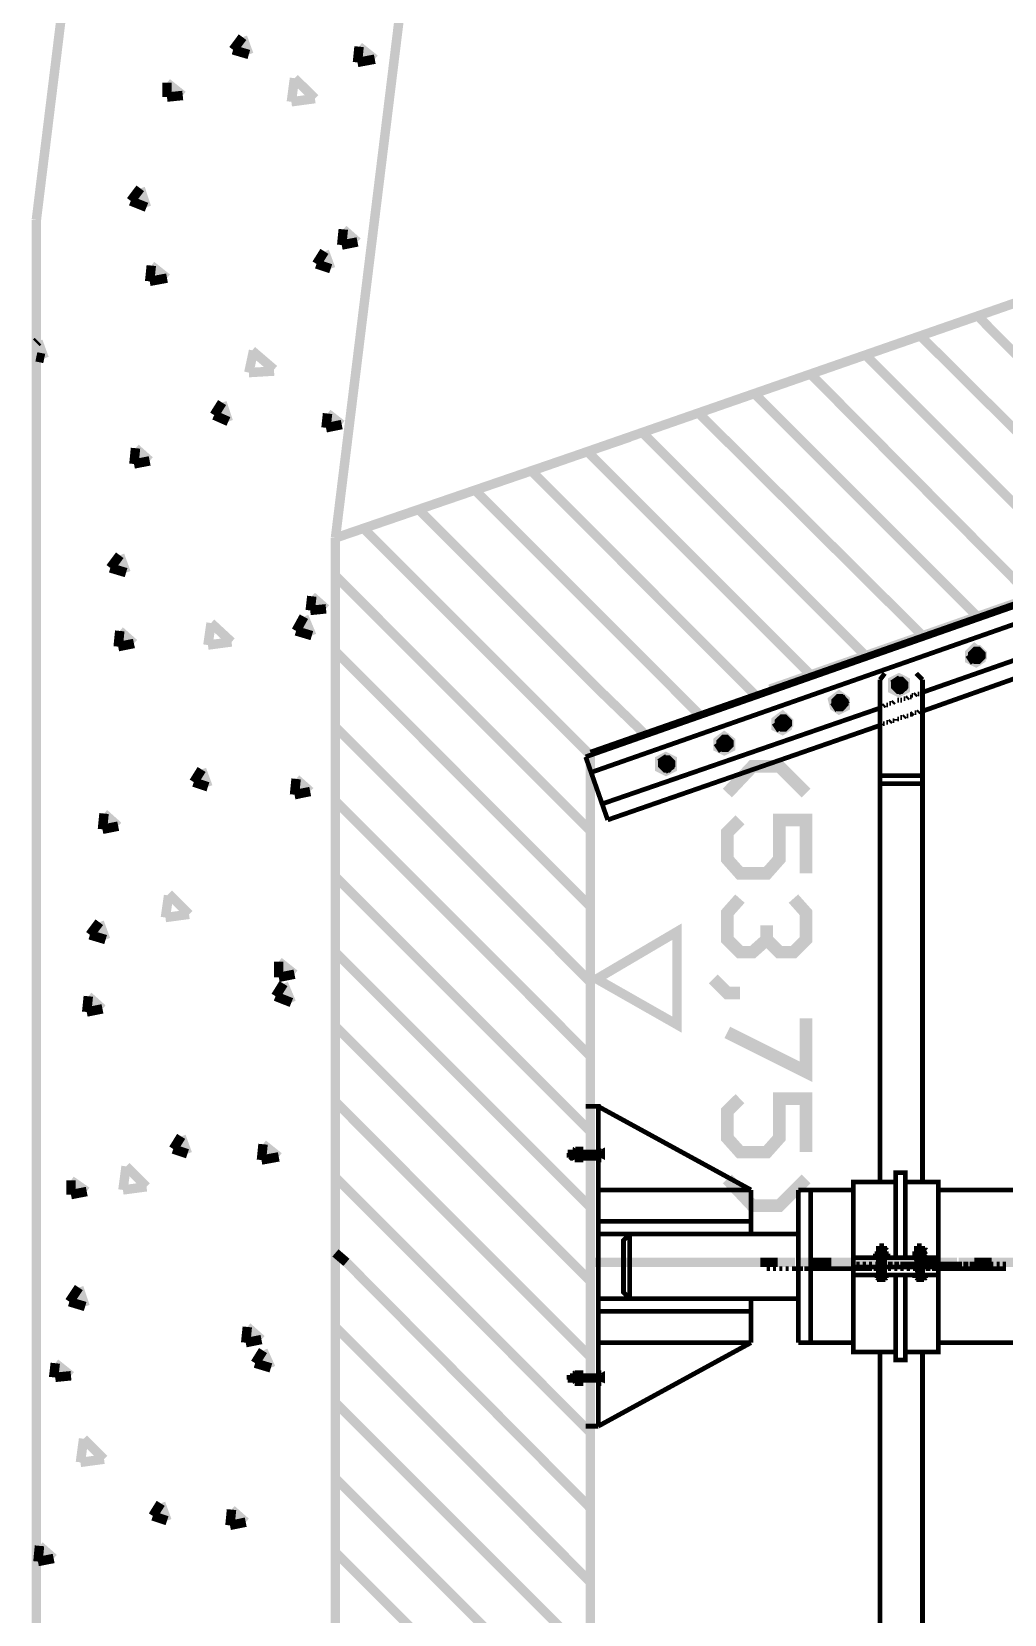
# Model space of a CAD drawing. Extents: x 0.2 to 11.5, y 0.7 to 15.9.
# Drawn here: x 2.771 to 3.801, y 8.944 to 10.619 of the extents above; entities that cross this region are included whole.
import ezdxf

# ---------------------------------------------------------------- set-up
doc = ezdxf.new("R2010")
doc.units = 0
doc.layers.get('0').update_dxf_attribs({"linetype": 'CONTINUOUS'})

msp = doc.modelspace()

# ---------------------------------------------------------------- linework, layer by layer
at = {"color": 4}
for points, const_width in [([(3.2239, 14.0711), (2.77556, 10.4194)], 0.01), ([(3.2239, 14.0711), (3.58225, 14.0711), (3.09224, 10.0828)], 0.01), ([(2.99388, 10.6128), (2.98389, 10.5994)], 0.01), ([(2.98389, 10.5994), (3.00054, 10.5945)], 0.01), ([(2.99388, 10.6128), (3.00054, 10.5945)], 0.01), ([(3.11724, 10.6028), (3.11556, 10.5861)], 0.01), ([(3.11724, 10.6028), (3.1339, 10.5895)], 0.01), ([(3.11556, 10.5861), (3.1339, 10.5895)], 0.01), ([(3.04889, 10.5694), (3.04557, 10.5444)], 0.01), ([(3.04889, 10.5694), (3.07053, 10.5478)], 0.01), ([(2.9139, 10.5645), (2.93056, 10.5511)], 0.01), ([(2.9139, 10.5645), (2.9139, 10.5494)], 0.01), ([(2.9139, 10.5494), (2.93056, 10.5511)], 0.01), ([(3.04557, 10.5444), (3.07053, 10.5478)], 0.01), ([(2.88558, 10.4528), (2.87554, 10.4395)], 0.01), ([(2.88558, 10.4528), (2.89219, 10.4328)], 0.01), ([(2.87554, 10.4395), (2.89219, 10.4328)], 0.01), ([(4.49892, 4.30778), (4.22889, 4.30778), (3.64219, 7.12944), (2.77556, 7.12944), (2.77556, 10.4194)], 0.01), ([(3.10053, 10.4094), (3.0989, 10.3928)], 0.01), ([(3.10053, 10.4094), (3.11556, 10.3961)], 0.01), ([(3.08057, 10.3861), (3.07221, 10.3728)], 0.01), ([(3.08057, 10.3861), (3.08724, 10.3678)], 0.01), ([(3.0989, 10.3928), (3.11556, 10.3961)], 0.01), ([(2.89725, 10.3711), (2.89556, 10.3544)], 0.01), ([(2.89725, 10.3711), (2.9139, 10.3578)], 0.01), ([(3.07221, 10.3728), (3.08724, 10.3678)], 0.01), ([(2.89556, 10.3544), (2.9139, 10.3578)], 0.01), ([(2.77724, 10.2911), (2.77556, 10.2894)], 0.01), ([(2.77724, 10.2911), (2.7839, 10.2728)], 0.01), ([(3.00553, 10.2811), (3.00054, 10.2578)], 0.01), ([(3.0039, 10.2811), (3.02724, 10.2611)], 0.01), ([(2.77556, 10.2745), (2.7839, 10.2728)], 0.01), ([(3.00054, 10.2578), (3.02724, 10.2594)], 0.01), ([(2.97222, 10.2261), (2.96386, 10.2128)], 0.01), ([(2.96386, 10.2128), (2.97889, 10.2061)], 0.01), ([(2.97222, 10.2261), (2.97889, 10.2061)], 0.01), ([(3.08388, 10.2145), (3.08225, 10.1994)], 0.01), ([(3.08388, 10.2145), (3.0989, 10.2028)], 0.01), ([(3.08225, 10.1994), (3.0989, 10.2028)], 0.01), ([(2.88053, 10.1778), (2.8789, 10.1611)], 0.01), ([(2.8789, 10.1611), (2.89556, 10.1644)], 0.01), ([(2.88053, 10.1778), (2.89556, 10.1644)], 0.01), ([(2.86388, 10.0645), (2.85389, 10.0511)], 0.01), ([(2.86388, 10.0645), (2.87056, 10.0461)], 0.01), ([(2.85389, 10.0511), (2.87056, 10.0461)], 0.01), ([(3.06722, 10.0211), (3.06554, 10.0061)], 0.01), ([(3.06722, 10.0211), (3.08225, 10.0078)], 0.01), ([(3.05886, 9.99946), (3.05057, 9.98443)], 0.01), ([(3.05886, 9.99946), (3.06722, 9.97944)], 0.01), ([(3.06554, 10.0061), (3.08225, 10.0078)], 0.01), ([(2.86388, 9.98443), (2.86219, 9.96778)], 0.01), ([(2.86388, 9.98443), (2.8789, 9.97114)], 0.01), ([(2.96056, 9.99278), (2.95725, 9.96946)], 0.01), ([(2.96056, 9.99278), (2.98221, 9.97276)], 0.01), ([(3.05057, 9.98443), (3.06722, 9.97944)], 0.01), ([(2.86219, 9.96778), (2.8789, 9.97114)], 0.01), ([(2.95725, 9.96946), (2.98221, 9.97276)], 0.01), ([(2.95057, 9.83778), (2.94222, 9.82443)], 0.01), ([(2.95057, 9.83778), (2.95725, 9.81944)], 0.01), ([(3.05057, 9.82781), (3.04889, 9.81108)], 0.01), ([(3.05057, 9.82781), (3.06554, 9.81446)], 0.01), ([(2.94222, 9.82443), (2.95725, 9.81944)], 0.01), ([(3.04889, 9.81108), (3.06554, 9.81446)], 0.01), ([(2.84722, 9.79113), (2.84554, 9.77447)], 0.01), ([(2.84554, 9.77447), (2.86219, 9.77778)], 0.01), ([(2.84722, 9.79113), (2.86219, 9.77778)], 0.01), ([(2.91558, 9.70443), (2.91222, 9.6811)], 0.01), ([(2.91558, 9.70611), (2.93722, 9.68446)], 0.01), ([(2.91222, 9.6811), (2.93722, 9.68446)], 0.01), ([(2.84224, 9.67611), (2.83225, 9.66276)], 0.01), ([(2.83225, 9.66276), (2.8489, 9.65776)], 0.01), ([(2.84224, 9.67611), (2.8489, 9.65776)], 0.01), ([(3.03222, 9.63444), (3.04889, 9.6211)], 0.01), ([(3.03222, 9.63444), (3.03222, 9.61778)], 0.01), ([(3.03722, 9.61111), (3.02886, 9.59776)], 0.01), ([(3.03222, 9.61778), (3.04889, 9.6211)], 0.01), ([(3.03722, 9.61111), (3.04557, 9.5911)], 0.01), ([(2.83057, 9.59776), (2.82889, 9.58111)], 0.01), ([(2.83057, 9.59776), (2.84554, 9.58442)], 0.01), ([(3.02886, 9.59776), (3.04557, 9.5911)], 0.01), ([(2.82889, 9.58111), (2.84554, 9.58442)], 0.01), ([(3.35721, 9.48112), (3.37056, 9.48112), (3.37056, 9.14279)], 0.005), ([(3.53222, 9.39279), (3.37056, 9.48112)], 0.005), ([(2.92887, 9.44943), (2.92057, 9.43608)], 0.01), ([(2.92887, 9.44943), (2.93554, 9.4311)], 0.01), ([(2.92057, 9.43608), (2.93554, 9.4311)], 0.01), ([(3.01557, 9.44114), (3.01389, 9.42443)], 0.01), ([(3.01389, 9.42443), (3.03222, 9.42779)], 0.01), ([(3.01557, 9.44114), (3.03222, 9.42779)], 0.01), ([(2.87056, 9.41775), (2.86724, 9.39279)], 0.01), ([(2.87056, 9.41775), (2.89219, 9.39611)], 0.01), ([(2.81222, 9.40278), (2.82889, 9.39111)], 0.01), ([(2.81222, 9.40278), (2.81222, 9.38781)], 0.01), ([(2.86724, 9.39279), (2.89219, 9.39611)], 0.01), ([(2.81222, 9.38781), (2.82889, 9.39111)], 0.01), ([(3.53222, 9.39279), (3.37056, 9.39279)], 0.005), ([(3.53222, 9.34614), (3.53222, 9.39279)], 0.005), ([(3.58225, 9.23112), (3.58225, 9.39279)], 0.005), ([(3.58225, 9.23112), (3.59554, 9.23112), (3.59554, 9.39279), (3.58225, 9.39279)], 0.005), ([(3.59554, 9.39279), (3.64057, 9.39279)], 0.005), ([(3.73058, 9.39279), (4.03054, 9.39279)], 0.005), ([(3.53222, 9.35943), (3.37056, 9.35943)], 0.005), ([(3.58225, 9.34614), (3.40386, 9.34614), (3.37056, 9.34614)], 0.005), ([(3.40386, 9.34614), (3.39725, 9.33946), (3.39725, 9.28444), (3.40386, 9.27778)], 0.005), ([(3.40386, 9.34614), (3.40386, 9.27778)], 0.005), ([(2.82053, 9.28944), (2.81054, 9.27447)], 0.01), ([(2.82053, 9.28944), (2.82721, 9.26942)], 0.01), ([(3.58225, 9.27778), (3.40386, 9.27778), (3.37056, 9.27778)], 0.005), ([(3.53222, 9.23112), (3.53222, 9.27778)], 0.005), ([(2.81054, 9.27447), (2.82721, 9.26942)], 0.01), ([(3.53222, 9.26443), (3.37056, 9.26443)], 0.005), ([(2.99892, 9.24778), (2.99724, 9.23112)], 0.01), ([(2.99892, 9.24778), (3.01389, 9.23443)], 0.01), ([(2.99724, 9.23112), (3.01389, 9.23443)], 0.01), ([(3.53222, 9.23112), (3.37056, 9.23112)], 0.005), ([(3.53222, 9.23112), (3.37056, 9.14279)], 0.005), ([(3.59554, 9.23112), (3.64057, 9.23112)], 0.005), ([(3.73058, 9.23112), (4.03054, 9.23112)], 0.005), ([(2.79557, 9.20942), (2.79389, 9.19444)], 0.01), ([(2.79557, 9.20942), (2.81222, 9.19612)], 0.01), ([(3.01557, 9.22276), (3.00722, 9.20942)], 0.01), ([(3.00722, 9.20942), (3.02387, 9.20443)], 0.01), ([(3.01557, 9.22276), (3.02387, 9.20443)], 0.01), ([(2.79557, 9.19444), (2.81222, 9.19612)], 0.01), ([(2.82557, 9.12944), (2.82221, 9.10444)], 0.01), ([(2.82557, 9.12944), (2.84722, 9.10781)], 0.01), ([(3.35721, 9.14279), (3.37056, 9.14279)], 0.005), ([(2.82221, 9.10444), (2.84722, 9.10781)], 0.01), ([(2.90722, 9.06108), (2.89887, 9.04779)], 0.01), ([(2.90722, 9.06108), (2.9139, 9.04275)], 0.01), ([(2.89887, 9.04779), (2.9139, 9.04275)], 0.01), ([(2.98221, 9.05447), (2.98058, 9.03776)], 0.01), ([(2.98058, 9.03776), (2.99724, 9.04113)], 0.01), ([(2.98221, 9.05447), (2.99724, 9.04113)], 0.01), ([(2.77886, 9.01611), (2.77724, 8.99946)], 0.01), ([(2.77886, 9.01611), (2.79389, 9.00276)], 0.01), ([(2.77724, 8.99946), (2.79389, 9.00276)], 0.01)]:
    msp.add_lwpolyline(points, dxfattribs=dict(at, const_width=const_width))
at = {"color": 4, "const_width": 0.01}
for points in [[(2.80225, 10.6094), (2.80225, 10.6094)], [(2.89057, 10.6061), (2.89057, 10.6061)], [(2.94054, 10.6111), (2.94054, 10.6111)], [(2.98058, 10.6028), (2.98058, 10.6028)], [(3.07053, 10.5994), (3.07053, 10.5994)], [(3.09554, 10.6094), (3.09554, 10.6094)], [(3.01389, 10.5928), (3.01389, 10.5928)], [(2.82389, 10.5645), (2.82389, 10.5645)], [(2.90386, 10.5545), (2.90386, 10.5545)], [(3.07721, 10.5595), (3.07721, 10.5595)], [(2.79719, 10.5211), (2.79719, 10.5211)], [(2.83886, 10.5178), (2.83886, 10.5178)], [(3.12056, 10.5228), (3.12056, 10.5228)], [(2.83225, 10.4978), (2.83225, 10.4978)], [(3.00054, 10.5061), (3.00054, 10.5061)], [(2.93056, 10.4945), (2.93056, 10.4945)], [(2.82221, 10.4695), (2.82221, 10.4695)], [(2.91222, 10.4661), (2.91222, 10.4661)], [(2.93386, 10.4678), (2.93386, 10.4678)], [(2.78054, 10.4528), (2.78054, 10.4528)], [(3.00054, 10.4628), (3.00054, 10.4628)], [(3.09056, 10.4594), (3.09056, 10.4594)], [(3.12224, 10.4511), (3.12224, 10.4511)], [(2.93892, 10.4261), (2.93892, 10.4261)], [(3.03722, 10.4228), (3.03722, 10.4228)], [(3.07221, 10.4144), (3.07221, 10.4144)], [(2.89725, 10.4111), (2.89725, 10.4111)], [(2.84554, 10.3944), (2.84554, 10.3944)], [(2.79058, 10.3778), (2.79058, 10.3778)], [(2.86556, 10.3594), (2.86556, 10.3594)], [(3.02724, 10.3494), (3.02724, 10.3494)], [(3.04557, 10.3561), (3.04557, 10.3561)], [(2.84056, 10.3311), (2.84056, 10.3311)], [(2.92725, 10.3227), (2.92725, 10.3227)], [(2.93056, 10.3278), (2.93056, 10.3278)], [(2.95221, 10.3244), (2.95221, 10.3244)], [(3.02056, 10.3244), (3.02056, 10.3244)], [(3.11057, 10.3211), (3.11057, 10.3211)], [(2.80724, 10.2944), (2.80724, 10.2944)], [(2.89057, 10.2661), (2.89057, 10.2661)], [(3.06554, 10.2711), (3.06554, 10.2711)], [(3.05886, 10.2528), (3.05886, 10.2528)], [(2.7839, 10.2328), (2.7839, 10.2328)], [(2.86888, 10.2244), (2.86888, 10.2244)], [(2.89387, 10.2028), (2.89387, 10.2028)], [(2.85721, 10.1944), (2.85721, 10.1944)], [(2.92219, 10.1795), (2.92219, 10.1795)], [(2.94721, 10.1911), (2.94721, 10.1911)], [(3.03722, 10.1878), (3.03722, 10.1878)], [(3.05387, 10.1911), (3.05387, 10.1911)], [(2.87722, 10.1578), (2.87722, 10.1578)], [(2.97553, 10.1545), (2.97553, 10.1545)], [(2.83388, 10.1378), (2.83388, 10.1378)], [(2.7839, 10.1261), (2.7839, 10.1261)], [(2.88558, 10.1228), (2.88558, 10.1228)], [(3.05886, 10.1261), (3.05886, 10.1261)], [(2.77886, 10.0895), (2.77886, 10.0895)], [(2.98389, 10.0861), (2.98389, 10.0861)], [(3.08225, 10.0828), (3.08225, 10.0828)], [(2.7889, 10.0578), (2.7889, 10.0578)], [(2.8789, 10.0545), (2.8789, 10.0545)], [(2.89057, 10.0545), (2.89057, 10.0545)], [(2.96724, 10.0511), (2.96724, 10.0511)], [(3.05724, 10.0478), (3.05724, 10.0478)], [(2.91558, 10.0361), (2.91558, 10.0361)], [(2.92057, 10.0444), (2.92057, 10.0444)], [(3.08057, 10.0344), (3.08057, 10.0344)], [(3.09056, 10.0144), (3.09056, 10.0144)], [(2.86057, 9.98112), (2.86057, 9.98112)], [(2.99724, 9.98443), (2.99724, 9.98443)], [(3.05387, 9.98281), (3.05387, 9.98281)], [(2.8789, 9.97775), (2.8789, 9.97775)], [(2.80724, 9.95611), (2.80724, 9.95611)], [(2.80724, 9.91943), (2.80724, 9.91943)], [(2.89725, 9.91613), (2.89725, 9.91613)], [(2.98719, 9.91276), (2.98719, 9.91276)], [(3.07721, 9.90944), (3.07721, 9.90944)], [(2.81554, 9.88781), (2.81554, 9.88781)], [(2.9089, 9.89111), (2.9089, 9.89111)], [(2.9139, 9.88444), (2.9139, 9.88444)], [(2.94721, 9.88781), (2.94721, 9.88781)], [(2.87392, 9.83442), (2.87392, 9.83442)], [(3.04719, 9.83946), (3.04719, 9.83946)], [(2.88889, 9.82275), (2.88889, 9.82275)], [(2.92219, 9.81614), (2.92219, 9.81614)], [(3.02056, 9.81278), (3.02056, 9.81278)], [(2.82389, 9.78276), (2.82389, 9.78276)], [(2.82889, 9.78614), (2.82889, 9.78614)], [(2.9139, 9.77946), (2.9139, 9.77946)], [(3.0039, 9.7761), (3.0039, 9.7761)], [(2.90386, 9.74778), (2.90386, 9.74778)], [(3.02886, 9.7461), (3.02886, 9.7461)], [(2.9739, 9.73112), (2.9739, 9.73112)], [(2.79389, 9.71946), (2.79389, 9.71946)], [(2.93554, 9.71446), (2.93554, 9.71446)], [(3.04058, 9.69444), (3.04058, 9.69444)], [(2.86724, 9.69114), (2.86724, 9.69114)], [(2.91558, 9.66613), (2.91558, 9.66613)], [(3.04221, 9.64442), (3.04221, 9.64442)], [(2.84554, 9.64279), (2.84554, 9.64279)], [(2.93386, 9.63943), (2.93386, 9.63943)], [(3.02387, 9.63613), (3.02387, 9.63613)], [(2.85221, 9.61442), (2.85221, 9.61442)], [(2.89725, 9.60275), (2.89725, 9.60275)], [(2.82053, 9.56278), (2.82053, 9.56278)], [(3.00054, 9.57275), (3.00054, 9.57275)], [(2.86057, 9.54779), (2.86057, 9.54779)], [(2.86057, 9.54611), (2.86057, 9.54611)], [(2.95888, 9.54443), (2.95888, 9.54443)], [(3.03554, 9.55111), (3.03554, 9.55111)], [(2.86388, 9.50444), (2.86388, 9.50444)], [(2.94222, 9.50776), (2.94222, 9.50776)], [(2.95389, 9.50108), (2.95389, 9.50108)], [(3.04389, 9.49778), (3.04389, 9.49778)], [(2.96724, 9.47613), (2.96724, 9.47613)], [(2.89057, 9.45942), (2.89057, 9.45942)], [(3.06392, 9.47276), (3.06392, 9.47276)], [(2.87392, 9.44612), (2.87392, 9.44612)], [(3.02886, 9.41613), (3.02886, 9.41613)], [(2.84722, 9.40446), (2.84722, 9.40446)], [(2.85558, 9.40278), (2.85558, 9.40278)], [(3.02886, 9.40608), (3.02886, 9.40608)], [(3.07389, 9.40608), (3.07389, 9.40608)], [(2.79058, 9.3711), (2.79058, 9.3711)], [(2.88053, 9.36778), (2.88053, 9.36778)], [(2.97054, 9.36442), (2.97054, 9.36442)], [(2.98058, 9.37446), (2.98058, 9.37446)], [(3.06054, 9.36111), (3.06054, 9.36111)], [(2.79058, 9.34614), (2.79058, 9.34614)], [(2.96892, 9.35113), (2.96892, 9.35113)], [(2.88558, 9.31446), (2.88558, 9.31446)], [(3.08724, 9.30279), (3.08724, 9.30279)], [(2.79889, 9.27778), (2.79889, 9.27778)], [(2.89725, 9.27447), (2.89725, 9.27447)], [(3.02225, 9.26281), (3.02225, 9.26281)], [(2.8489, 9.25776), (2.8489, 9.25776)], [(2.87392, 9.24778), (2.87392, 9.24778)], [(3.05556, 9.25776), (3.05556, 9.25776)], [(2.81222, 9.23112), (2.81222, 9.23112)], [(2.90056, 9.22775), (2.90056, 9.22775)], [(2.90554, 9.20779), (2.90554, 9.20779)], [(2.99056, 9.22444), (2.99056, 9.22444)], [(3.08057, 9.22114), (3.08057, 9.22114)], [(2.99556, 9.19276), (2.99556, 9.19276)], [(3.00222, 9.20443), (3.00222, 9.20443)], [(2.81222, 9.17611), (2.81222, 9.17611)], [(2.8789, 9.17111), (2.8789, 9.17111)], [(3.01221, 9.13613), (3.01221, 9.13613)], [(2.84224, 9.11442), (2.84224, 9.11442)], [(3.01719, 9.11778), (3.01719, 9.11778)], [(2.83057, 9.09278), (2.83057, 9.09278)], [(2.90224, 9.0911), (2.90224, 9.0911)], [(2.91889, 9.10612), (2.91889, 9.10612)], [(3.08225, 9.10113), (3.08225, 9.10113)], [(2.92057, 9.08946), (2.92057, 9.08946)], [(3.01058, 9.0861), (3.01058, 9.0861)], [(2.87224, 9.02778), (2.87224, 9.02778)], [(3.02387, 9.03614), (3.02387, 9.03614)], [(3.02556, 9.03444), (3.02556, 9.03444)], [(2.83556, 9.00612), (2.83556, 9.00612)], [(3.01058, 8.97444), (3.01058, 8.97444)], [(2.83724, 8.96946), (2.83724, 8.96946)], [(2.84722, 8.95611), (2.84722, 8.95611)], [(2.93722, 8.95281), (2.93722, 8.95281)], [(3.02724, 8.94943), (3.02724, 8.94943)]]:
    msp.add_lwpolyline(points, close=True, dxfattribs=at)
at = {"color": 6}
for points, const_width in [([(3.30225, 10.1545), (4.01719, 10.4028)], 0.01), ([(3.09224, 10.0828), (3.40386, 10.1895)], 0.01), ([(3.55225, 9.92279), (4.26221, 10.1711)], 0.01), ([(3.09224, 10.0828), (3.09224, 8.54943)], 0.01), ([(3.36219, 8.7761), (3.36219, 9.85612)], 0.01), ([(3.68554, 9.4011), (3.64057, 9.4011), (3.64057, 9.22114), (3.68554, 9.22114)], 0.005), ([(3.69553, 9.22114), (3.73058, 9.22114), (3.73058, 9.4011), (3.69553, 9.4011)], 0.005), ([(3.73058, 9.32112), (3.64057, 9.32112)], 0.005), ([(3.73058, 9.31108), (3.64057, 9.31108)], 0.005), ([(3.73058, 9.30279), (3.64057, 9.30279)], 0.005)]:
    msp.add_lwpolyline(points, dxfattribs=dict(at, const_width=const_width))
at = {"color": 3}
for points, const_width in [([(3.77225, 10.3178), (4.00722, 10.0811)], 0.01), ([(3.71224, 10.2961), (3.94889, 10.0611)], 0.01), ([(3.65386, 10.2761), (3.88889, 10.0411)], 0.01), ([(3.59554, 10.2561), (3.83057, 10.0194)], 0.01), ([(3.53554, 10.2361), (3.77225, 9.99946)], 0.01), ([(3.47721, 10.2145), (3.71386, 9.97944)], 0.01), ([(3.41721, 10.1944), (3.65386, 9.95779)], 0.01), ([(3.35889, 10.1744), (3.39725, 10.1361)], 0.01), ([(3.29889, 10.1545), (3.38889, 10.0645)], 0.01), ([(3.24056, 10.1328), (3.3789, 9.99447)], 0.01), ([(3.39725, 10.1361), (3.59554, 9.93778)], 0.01), ([(3.18056, 10.1128), (3.37056, 9.92279)], 0.01), ([(3.12224, 10.0928), (3.36219, 9.85275)], 0.01), ([(3.38889, 10.0645), (3.53722, 9.91613)], 0.01), ([(3.09224, 10.0428), (3.36219, 9.77279)], 0.01), ([(3.3789, 9.99447), (3.47721, 9.89611)], 0.01), ([(3.09224, 9.96278), (3.36219, 9.69276)], 0.01), ([(3.37056, 9.92279), (3.41889, 9.87608)], 0.01), ([(3.09224, 9.88276), (3.36219, 9.61279)], 0.01), ([(3.59056, 9.81278), (3.56222, 9.8411), (3.5339, 9.8411), (3.50722, 9.81278)], 0.01333), ([(3.09224, 9.80447), (3.36219, 9.53444)], 0.01), ([(3.52056, 9.78444), (3.50722, 9.77111), (3.50722, 9.74278), (3.52056, 9.72775), (3.54889, 9.72775), (3.56222, 9.74278), (3.56222, 9.78444), (3.59056, 9.78444), (3.59056, 9.72775)], 0.01333), ([(3.09224, 9.72444), (3.36219, 9.45443)], 0.01), ([(3.54889, 9.65776), (3.5339, 9.64442), (3.52056, 9.64442), (3.50722, 9.65776), (3.50722, 9.68608), (3.52056, 9.70111)], 0.01333), ([(3.57721, 9.70111), (3.59056, 9.68608), (3.59056, 9.65776), (3.57721, 9.64442), (3.56222, 9.64442), (3.54889, 9.65776), (3.54889, 9.67279)], 0.01333), ([(3.09224, 9.64442), (3.36219, 9.37446)], 0.01), ([(3.52056, 9.60113), (3.50722, 9.60113), (3.49224, 9.6161)], 0.01333), ([(3.09224, 9.56614), (3.34224, 9.31614)], 0.01), ([(3.59056, 9.57443), (3.59056, 9.51779), (3.50722, 9.55946)], 0.01333), ([(3.09224, 9.48611), (3.26221, 9.31614)], 0.01), ([(3.52056, 9.48942), (3.50722, 9.47613), (3.50722, 9.44775), (3.52056, 9.43278), (3.54889, 9.43278), (3.56222, 9.44775), (3.56222, 9.48942), (3.59056, 9.48942), (3.59056, 9.43278)], 0.01333), ([(3.09224, 9.40608), (3.18224, 9.31614)], 0.01), ([(3.59056, 9.40446), (3.56222, 9.37608), (3.5339, 9.37608), (3.50722, 9.40446)], 0.01333), ([(3.09224, 9.32611), (3.10389, 9.31614)], 0.01), ([(3.10389, 9.31614), (3.36219, 9.0561)], 0.01), ([(3.18224, 9.31614), (3.36219, 9.13613)], 0.01), ([(3.26221, 9.31614), (3.36219, 9.2161)], 0.01), ([(3.34224, 9.31614), (3.36219, 9.29611)], 0.01), ([(3.64388, 9.31446), (3.64725, 9.31446)], 0.005), ([(3.65056, 9.31446), (3.65386, 9.31446)], 0.005), ([(3.65722, 9.31446), (3.66054, 9.31446)], 0.005), ([(3.6639, 9.31446), (3.66721, 9.31446)], 0.005), ([(3.67057, 9.31446), (3.67389, 9.31446)], 0.005), ([(3.67725, 9.31446), (3.68224, 9.31446)], 0.005), ([(3.68386, 9.31446), (3.68892, 9.31446)], 0.005), ([(3.69054, 9.31446), (3.69553, 9.31446), (3.69721, 9.31446), (3.70221, 9.31446), (3.70389, 9.31446), (3.70888, 9.31446), (3.71056, 9.31446), (3.71556, 9.31446), (3.71724, 9.31446), (3.72222, 9.31446), (3.7239, 9.31446), (3.72889, 9.31446), (3.73058, 9.31446), (3.73557, 9.31446), (3.73719, 9.31446), (3.74224, 9.31446), (3.74387, 9.31446), (3.74892, 9.31446), (3.75054, 9.31446), (3.75553, 9.31446)], 0.005), ([(3.75722, 9.31446), (3.76221, 9.31446)], 0.005), ([(3.76389, 9.31446), (3.76888, 9.31446)], 0.005), ([(3.77225, 9.31446), (3.77556, 9.31446)], 0.005), ([(3.77886, 9.31446), (3.78222, 9.31446)], 0.005), ([(3.78554, 9.31446), (3.7889, 9.31446)], 0.005), ([(3.79221, 9.31446), (3.79557, 9.31446)], 0.005), ([(3.79889, 9.31446), (3.80225, 9.31446)], 0.005), ([(3.54889, 9.30946), (3.55225, 9.30946)], 0.005), ([(3.55556, 9.30946), (3.55886, 9.30946)], 0.005), ([(3.56222, 9.30946), (3.56554, 9.30946)], 0.005), ([(3.5689, 9.30946), (3.57221, 9.30946)], 0.005), ([(3.57557, 9.30946), (3.58057, 9.30946)], 0.005), ([(3.58225, 9.30946), (3.58724, 9.30946)], 0.005), ([(3.58886, 9.30946), (3.59392, 9.30946), (3.59554, 9.30946), (3.60053, 9.30946), (3.60221, 9.30946), (3.60721, 9.30946), (3.60889, 9.30946), (3.61388, 9.30946), (3.61556, 9.30946), (3.62056, 9.30946), (3.62224, 9.30946), (3.62722, 9.30946), (3.6289, 9.30946), (3.6339, 9.30946), (3.63558, 9.30946), (3.64057, 9.30946), (3.64219, 9.30946), (3.64725, 9.30946), (3.64887, 9.30946), (3.65386, 9.30946), (3.65554, 9.30946), (3.66054, 9.30946)], 0.005), ([(3.66222, 9.30946), (3.66721, 9.30946)], 0.005), ([(3.66889, 9.30946), (3.67389, 9.30946)], 0.005), ([(3.67725, 9.30946), (3.68056, 9.30946)], 0.005), ([(3.68386, 9.30946), (3.68722, 9.30946)], 0.005), ([(3.69054, 9.30946), (3.6939, 9.30946)], 0.005), ([(3.69721, 9.30946), (3.70057, 9.30946)], 0.005), ([(3.70389, 9.30946), (3.70725, 9.30946)], 0.005), ([(3.71056, 9.30946), (3.71386, 9.30946)], 0.005), ([(3.71724, 9.30946), (3.72222, 9.30946)], 0.005), ([(3.7239, 9.30946), (3.72889, 9.30946)], 0.005), ([(3.73058, 9.30946), (3.73557, 9.30946), (3.73719, 9.30946), (3.74224, 9.30946), (3.74387, 9.30946), (3.74892, 9.30946), (3.75054, 9.30946), (3.75553, 9.30946), (3.75722, 9.30946), (3.76221, 9.30946), (3.76389, 9.30946), (3.76888, 9.30946), (3.77056, 9.30946), (3.77556, 9.30946), (3.77724, 9.30946), (3.78222, 9.30946), (3.7839, 9.30946), (3.7889, 9.30946), (3.79058, 9.30946), (3.79557, 9.30946), (3.79719, 9.30946), (3.80225, 9.30946)], 0.005), ([(3.09224, 9.24778), (3.36219, 8.97775)], 0.01), ([(3.09224, 9.16775), (3.36219, 8.89779)], 0.01), ([(3.09224, 9.08778), (3.36219, 8.81776)], 0.01), ([(3.09224, 9.00944), (3.36724, 8.73443)], 0.01)]:
    msp.add_lwpolyline(points, dxfattribs=dict(at, const_width=const_width))
at = {"color": 5, "const_width": 0.005}
for points in [[(3.35721, 9.85113), (4.25553, 10.1661)], [(3.36219, 9.85612), (4.26221, 10.1711)], [(3.36219, 9.83442), (4.26221, 10.1495)], [(3.71386, 9.91943), (4.05724, 10.0394)], [(3.71386, 9.89947), (4.05724, 10.0211)], [(3.66889, 9.93278), (3.67389, 9.93946)], [(3.66889, 9.4011), (3.66889, 9.93278)], [(3.71386, 9.93278), (3.70725, 9.93946)], [(3.71386, 9.4011), (3.71386, 9.93278)], [(3.69889, 9.91444), (3.69721, 9.91276)], [(3.70221, 9.91444), (3.70057, 9.91444)], [(3.70389, 9.91613), (3.70221, 9.91613)], [(3.70725, 9.91775), (3.70557, 9.91613)], [(3.71056, 9.91775), (3.70888, 9.91775)], [(3.71386, 9.91943), (3.71224, 9.91943)], [(3.37392, 9.80111), (3.66889, 9.90278)], [(3.67389, 9.90608), (3.67219, 9.90446)], [(3.67725, 9.90608), (3.67557, 9.90608)], [(3.68056, 9.90776), (3.67887, 9.90776)], [(3.68386, 9.90944), (3.68224, 9.90776)], [(3.68892, 9.91114), (3.68722, 9.91114)], [(3.69222, 9.91114), (3.69054, 9.91114)], [(3.69553, 9.91276), (3.6939, 9.91276)], [(3.70389, 9.89779), (3.70221, 9.89611), (3.70057, 9.89611)], [(3.70725, 9.89779), (3.70557, 9.89779)], [(3.71056, 9.89947), (3.70888, 9.89779)], [(3.71386, 9.89947), (3.71224, 9.89947)], [(3.38053, 9.78444), (3.66889, 9.88444)], [(3.67057, 9.88613), (3.67057, 9.88444)], [(3.67389, 9.88613), (3.67219, 9.88613)], [(3.67725, 9.88781), (3.67557, 9.88781)], [(3.68056, 9.88943), (3.67887, 9.88781)], [(3.68386, 9.88943), (3.68224, 9.88943)], [(3.68554, 9.89111), (3.68554, 9.88943)], [(3.68892, 9.89111), (3.68722, 9.89111)], [(3.69222, 9.89279), (3.69054, 9.89279)], [(3.69553, 9.89442), (3.6939, 9.89279)], [(3.69889, 9.89442), (3.69721, 9.89442)], [(3.35721, 9.85113), (3.38053, 9.78444)], [(3.71386, 9.83111), (3.66889, 9.83111)], [(3.71386, 9.82275), (3.66889, 9.82275)], [(3.66889, 9.22114), (3.66889, 8.69114)], [(3.71386, 9.22114), (3.71386, 8.69114)]]:
    msp.add_lwpolyline(points, dxfattribs=at)
at = {"color": 0, "const_width": 0.01}
for points in [[(3.76221, 9.95281), (3.77724, 9.96278)], [(3.77387, 9.94943), (3.76557, 9.9661)], [(3.68056, 9.92279), (3.69721, 9.9311)], [(3.6939, 9.91943), (3.68386, 9.93446)], [(3.61887, 9.90278), (3.6339, 9.91276)], [(3.63053, 9.89947), (3.62224, 9.91613)], [(3.55724, 9.88112), (3.57221, 9.89111)], [(3.5689, 9.87776), (3.56054, 9.89442)], [(3.49556, 9.85943), (3.51058, 9.86947)], [(3.50722, 9.85612), (3.49892, 9.87278)], [(3.43386, 9.83946), (3.45057, 9.84776)], [(3.44721, 9.8361), (3.43722, 9.85113)]]:
    msp.add_lwpolyline(points, dxfattribs=at)
for points in [[(3.77556, 9.95443), (3.77056, 9.95111), (3.76389, 9.95443), (3.76389, 9.9611), (3.76888, 9.9661), (3.77556, 9.9611), (3.77556, 9.95443)], [(3.76557, 9.95861), (3.76557, 9.95719), (3.76997, 9.95281), (3.77138, 9.95281), (3.77285, 9.95281), (3.77724, 9.95719), (3.77724, 9.95861), (3.77724, 9.96007), (3.77285, 9.96446), (3.77138, 9.96446), (3.76997, 9.96446), (3.76557, 9.96007), (3.76557, 9.95861)], [(3.76719, 9.95861), (3.76719, 9.95757), (3.77035, 9.95443), (3.77138, 9.95443), (3.77246, 9.95443), (3.77556, 9.95757), (3.77556, 9.95861), (3.77556, 9.95969), (3.77246, 9.96278), (3.77138, 9.96278), (3.77035, 9.96278), (3.76719, 9.95969), (3.76719, 9.95861)], [(3.69553, 9.92279), (3.68892, 9.91943), (3.68224, 9.92279), (3.68224, 9.9311), (3.68892, 9.93446), (3.69553, 9.9311), (3.69553, 9.92279)], [(3.68386, 9.92692), (3.68386, 9.92551), (3.68826, 9.92111), (3.68972, 9.92111), (3.69119, 9.92111), (3.69553, 9.92551), (3.69553, 9.92692), (3.69553, 9.92839), (3.69119, 9.93278), (3.68972, 9.93278), (3.68826, 9.93278), (3.68386, 9.92839), (3.68386, 9.92692)], [(3.68554, 9.92692), (3.68554, 9.92589), (3.68869, 9.92279), (3.68972, 9.92279), (3.69081, 9.92279), (3.6939, 9.92589), (3.6939, 9.92692), (3.6939, 9.928), (3.69081, 9.9311), (3.68972, 9.9311), (3.68869, 9.9311), (3.68554, 9.928), (3.68554, 9.92692)], [(3.63222, 9.90446), (3.62554, 9.9011), (3.62056, 9.90446), (3.61887, 9.91114), (3.62554, 9.91613), (3.63222, 9.91114), (3.63222, 9.90446)], [(3.62056, 9.90864), (3.62056, 9.90717), (3.62494, 9.90278), (3.62642, 9.90278), (3.62788, 9.90278), (3.63222, 9.90717), (3.63222, 9.90864), (3.63222, 9.9101), (3.62788, 9.91444), (3.62642, 9.91444), (3.62494, 9.91444), (3.62056, 9.9101), (3.62056, 9.90864)], [(3.62224, 9.90864), (3.62224, 9.90761), (3.62538, 9.90446), (3.62642, 9.90446), (3.62744, 9.90446), (3.63053, 9.90761), (3.63053, 9.90864), (3.63053, 9.90967), (3.62744, 9.91276), (3.62642, 9.91276), (3.62538, 9.91276), (3.62224, 9.90967), (3.62224, 9.90864)], [(3.57053, 9.88276), (3.56554, 9.87944), (3.55886, 9.88276), (3.55886, 9.88943), (3.56554, 9.89442), (3.57053, 9.88943), (3.57053, 9.88276)], [(3.56054, 9.88693), (3.56054, 9.88553), (3.56494, 9.88112), (3.5664, 9.88112), (3.56787, 9.88112), (3.57221, 9.88553), (3.57221, 9.88693), (3.57221, 9.8884), (3.56787, 9.89279), (3.5664, 9.89279), (3.56494, 9.89279), (3.56054, 9.8884), (3.56054, 9.88693)], [(3.56222, 9.88693), (3.56222, 9.8859), (3.56538, 9.88276), (3.5664, 9.88276), (3.56743, 9.88276), (3.57053, 9.8859), (3.57053, 9.88693), (3.57053, 9.88803), (3.56743, 9.89111), (3.5664, 9.89111), (3.56538, 9.89111), (3.56222, 9.88803), (3.56222, 9.88693)], [(3.51058, 9.86111), (3.5039, 9.85781), (3.49724, 9.86111), (3.49724, 9.86778), (3.5039, 9.87278), (3.51058, 9.86778), (3.51058, 9.86111)], [(3.49892, 9.86529), (3.49892, 9.86382), (3.50331, 9.85943), (3.50472, 9.85943), (3.50618, 9.85943), (3.51058, 9.86382), (3.51058, 9.86529), (3.51058, 9.86675), (3.50618, 9.8711), (3.50472, 9.8711), (3.50331, 9.8711), (3.49892, 9.86675), (3.49892, 9.86529)], [(3.50054, 9.86529), (3.50054, 9.86426), (3.50369, 9.86111), (3.50472, 9.86111), (3.50581, 9.86111), (3.5089, 9.86426), (3.5089, 9.86529), (3.5089, 9.86638), (3.50581, 9.86947), (3.50472, 9.86947), (3.50369, 9.86947), (3.50054, 9.86638), (3.50054, 9.86529)], [(3.44889, 9.83946), (3.44222, 9.8361), (3.43554, 9.83946), (3.43554, 9.84776), (3.44222, 9.85113), (3.44889, 9.84776), (3.44889, 9.83946)], [(3.43722, 9.84358), (3.43722, 9.84218), (3.44162, 9.83778), (3.44303, 9.83778), (3.4445, 9.83778), (3.44889, 9.84218), (3.44889, 9.84358), (3.44889, 9.84506), (3.4445, 9.84944), (3.44303, 9.84944), (3.44162, 9.84944), (3.43722, 9.84506), (3.43722, 9.84358)], [(3.43892, 9.84358), (3.43892, 9.84256), (3.442, 9.83946), (3.44303, 9.83946), (3.44413, 9.83946), (3.44721, 9.84256), (3.44721, 9.84358), (3.44721, 9.84467), (3.44413, 9.84776), (3.44303, 9.84776), (3.442, 9.84776), (3.43892, 9.84467), (3.43892, 9.84358)]]:
    msp.add_lwpolyline(points, close=True, dxfattribs=at)
at = {"color": 5, "const_width": 0.005}
for points in [[(3.66889, 9.90278), (3.66889, 9.90278)], [(3.67057, 9.90446), (3.67057, 9.90446)], [(3.68554, 9.90944), (3.68554, 9.90944)], [(3.66889, 9.88444), (3.66889, 9.88444)]]:
    msp.add_lwpolyline(points, close=True, dxfattribs=at)
at = {"color": 1, "const_width": 0.01}
msp.add_lwpolyline([(3.45389, 9.56776), (3.45389, 9.66613), (3.36888, 9.6161), (3.45389, 9.56776)], close=True, dxfattribs=at)
at = {"color": 2, "const_width": 0.005}
for points in [[(3.37554, 9.42947), (3.33724, 9.42947)], [(3.34056, 9.42779), (3.34056, 9.43278), (3.34224, 9.43278), (3.34224, 9.42611)], [(3.34392, 9.43278), (3.34224, 9.43278)], [(3.34392, 9.43446), (3.34392, 9.42611)], [(3.3489, 9.43446), (3.34554, 9.43446)], [(3.3489, 9.43278), (3.34554, 9.43278)], [(3.34597, 9.43278), (3.34586, 9.4324), (3.34586, 9.42822), (3.34597, 9.42779)], [(3.34608, 9.43679), (3.34592, 9.43658), (3.34592, 9.43397), (3.34608, 9.43375)], [(3.34608, 9.4285), (3.34592, 9.42828), (3.34592, 9.42567), (3.34608, 9.4254)], [(3.35053, 9.42443), (3.3489, 9.42443), (3.3489, 9.43608), (3.35053, 9.43608)], [(3.35004, 9.43375), (3.35026, 9.43397), (3.35026, 9.43658), (3.35004, 9.43679)], [(3.35004, 9.4254), (3.35026, 9.42567), (3.35026, 9.42828), (3.35004, 9.4285)], [(3.35015, 9.42779), (3.35032, 9.42822), (3.35032, 9.4324), (3.35015, 9.43278)], [(3.37056, 9.43278), (3.35221, 9.43278)], [(3.37056, 9.43446), (3.37392, 9.43446)], [(3.37392, 9.43446), (3.37392, 9.42611)], [(3.37517, 9.4274), (3.37532, 9.4279), (3.37532, 9.43267), (3.37517, 9.43311)], [(3.37522, 9.43403), (3.37532, 9.43425), (3.37532, 9.43636), (3.37522, 9.43653)], [(3.37522, 9.42567), (3.37532, 9.42589), (3.37532, 9.428), (3.37522, 9.42817)], [(3.34392, 9.42611), (3.34224, 9.42611), (3.34056, 9.42779)], [(3.34392, 9.42779), (3.34224, 9.42779)], [(3.3489, 9.42779), (3.34554, 9.42779)], [(3.3489, 9.42443), (3.34554, 9.42443)], [(3.37056, 9.42611), (3.35221, 9.42611)], [(3.37392, 9.42443), (3.37056, 9.42443)], [(3.66558, 9.32443), (3.66558, 9.32781)], [(3.6696, 9.32889), (3.66938, 9.3291), (3.66678, 9.32915), (3.66656, 9.32894)], [(3.66721, 9.32781), (3.66721, 9.33111)], [(3.66889, 9.33111), (3.66721, 9.33111), (3.66721, 9.32781), (3.66721, 9.32943)], [(3.66721, 9.33111), (3.67389, 9.33111)], [(3.66721, 9.32781), (3.67389, 9.32781)], [(3.66721, 9.32443), (3.66721, 9.32781)], [(3.67219, 9.33111), (3.66889, 9.33111)], [(3.67393, 9.329), (3.67356, 9.32915), (3.66938, 9.32921), (3.66894, 9.32904)], [(3.67057, 9.29779), (3.67057, 9.3361)], [(3.67219, 9.32781), (3.67219, 9.33111)], [(3.67389, 9.32781), (3.67389, 9.33111), (3.67219, 9.33111)], [(3.67626, 9.32889), (3.67606, 9.3291), (3.67344, 9.32915), (3.67318, 9.32894)], [(3.67389, 9.32443), (3.67389, 9.32781)], [(3.67557, 9.32443), (3.67557, 9.32781)], [(3.70557, 9.32443), (3.70557, 9.32781)], [(3.70958, 9.32894), (3.70936, 9.32915), (3.70676, 9.3291), (3.70649, 9.32889)], [(3.70725, 9.32781), (3.70725, 9.33111), (3.70888, 9.33111)], [(3.70725, 9.33111), (3.71386, 9.33111), (3.71386, 9.33111), (3.71386, 9.32781), (3.71386, 9.32943)], [(3.71556, 9.32781), (3.70725, 9.32781)], [(3.71386, 9.32904), (3.71349, 9.32921), (3.70925, 9.32915), (3.70882, 9.32899)], [(3.70888, 9.32781), (3.70888, 9.33111)], [(3.70888, 9.33111), (3.71386, 9.33111)], [(3.70888, 9.32443), (3.70888, 9.32781)], [(3.71056, 9.29779), (3.71056, 9.3361)], [(3.71386, 9.32781), (3.71386, 9.33111)], [(3.71386, 9.32443), (3.71386, 9.32781)], [(3.71793, 9.32894), (3.71772, 9.32915), (3.71511, 9.3291), (3.71485, 9.32889)], [(3.71724, 9.32443), (3.71556, 9.32781)], [(3.67557, 9.32275), (3.67557, 9.32275), (3.66558, 9.32275), (3.66558, 9.32275)], [(3.6665, 9.32497), (3.66678, 9.32482), (3.66938, 9.32482), (3.6696, 9.32497)], [(3.66721, 9.30279), (3.66721, 9.32112)], [(3.66883, 9.32487), (3.66926, 9.32476), (3.67344, 9.32476), (3.67383, 9.32487)], [(3.67318, 9.32497), (3.67344, 9.32482), (3.67606, 9.32482), (3.67626, 9.32497)], [(3.67389, 9.30279), (3.67389, 9.32112)], [(3.71724, 9.32275), (3.71724, 9.32275), (3.71724, 9.32112), (3.70557, 9.32112), (3.70557, 9.32275), (3.71724, 9.32275), (3.70557, 9.32275), (3.70557, 9.32275)], [(3.70654, 9.32497), (3.70682, 9.32482), (3.70936, 9.32482), (3.70958, 9.32497)], [(3.70888, 9.30279), (3.70725, 9.32112)], [(3.70893, 9.32487), (3.70936, 9.32476), (3.71354, 9.32476), (3.71392, 9.32487)], [(3.71386, 9.30279), (3.71386, 9.32112)], [(3.71485, 9.32497), (3.71511, 9.32482), (3.71772, 9.32482), (3.71793, 9.32497)], [(3.66515, 9.29981), (3.66536, 9.29969), (3.66749, 9.29964), (3.66764, 9.29975)], [(3.66558, 9.30279), (3.66558, 9.29943)], [(3.66558, 9.29779), (3.67389, 9.29779)], [(3.66846, 9.29818), (3.66894, 9.29807), (3.67372, 9.29801), (3.67415, 9.29813)], [(3.67344, 9.29981), (3.67367, 9.29969), (3.67578, 9.29964), (3.67594, 9.29975)], [(3.67557, 9.29943), (3.67557, 9.30279)], [(3.70557, 9.30279), (3.71724, 9.30279)], [(3.70557, 9.29943), (3.70557, 9.30279)], [(3.70682, 9.29975), (3.70703, 9.29964), (3.70915, 9.29969), (3.70931, 9.29981)], [(3.70725, 9.30279), (3.71556, 9.30279)], [(3.71556, 9.29779), (3.70725, 9.29779)], [(3.70861, 9.29813), (3.7091, 9.29801), (3.71386, 9.29807), (3.71431, 9.29818)], [(3.71517, 9.29975), (3.71539, 9.29964), (3.7175, 9.29969), (3.71767, 9.29981)], [(3.71724, 9.30279), (3.71724, 9.29943)], [(3.37554, 9.19444), (3.33724, 9.19444)], [(3.34392, 9.19612), (3.34224, 9.19612), (3.34056, 9.19612)], [(3.34056, 9.19612), (3.34056, 9.19114), (3.34224, 9.19114), (3.34224, 9.19612)], [(3.34392, 9.19612), (3.34224, 9.19612)], [(3.34392, 9.18946), (3.34392, 9.19775)], [(3.3489, 9.19943), (3.34554, 9.19943)], [(3.3489, 9.19612), (3.34554, 9.19612)], [(3.34597, 9.19775), (3.34586, 9.19738), (3.34586, 9.19319), (3.34597, 9.19276)], [(3.34608, 9.20014), (3.34592, 9.19993), (3.34592, 9.19732), (3.34608, 9.19706)], [(3.35053, 9.19943), (3.3489, 9.19943), (3.3489, 9.18778), (3.35053, 9.18778)], [(3.35004, 9.19706), (3.35026, 9.19732), (3.35026, 9.19993), (3.35004, 9.20014)], [(3.35015, 9.19276), (3.35032, 9.19319), (3.35032, 9.19738), (3.35015, 9.19775)], [(3.37056, 9.19612), (3.35221, 9.19612)], [(3.37056, 9.18946), (3.37056, 9.19775), (3.37056, 9.19775), (3.37056, 9.19943), (3.37056, 9.18778)], [(3.37392, 9.19943), (3.37056, 9.19943)], [(3.37392, 9.18946), (3.37392, 9.19775)], [(3.37517, 9.19243), (3.37532, 9.19293), (3.37532, 9.19769), (3.37517, 9.19814)], [(3.37522, 9.19738), (3.37532, 9.1976), (3.37532, 9.19971), (3.37522, 9.19987)], [(3.34392, 9.19114), (3.34224, 9.19114)], [(3.3489, 9.19114), (3.34554, 9.19114)], [(3.3489, 9.18778), (3.34554, 9.18778)], [(3.34608, 9.19179), (3.34592, 9.19157), (3.34592, 9.18901), (3.34608, 9.18875)], [(3.35004, 9.18875), (3.35026, 9.18901), (3.35026, 9.19157), (3.35004, 9.19179)], [(3.37056, 9.19114), (3.35221, 9.19114)], [(3.37056, 9.18778), (3.37392, 9.18778)], [(3.37522, 9.18901), (3.37532, 9.18924), (3.37532, 9.19135), (3.37522, 9.19151)]]:
    msp.add_lwpolyline(points, dxfattribs=at)
for points in [[(3.34392, 9.43278), (3.34224, 9.43278), (3.34392, 9.43278)], [(3.35053, 9.43608), (3.35221, 9.43608), (3.35221, 9.42443), (3.35053, 9.42443), (3.35053, 9.43608)], [(3.37056, 9.43446), (3.37056, 9.43446)], [(3.37056, 9.43446), (3.37056, 9.42443), (3.37056, 9.42443), (3.37056, 9.42443), (3.37056, 9.43446)], [(3.37056, 9.43278), (3.37056, 9.43278)], [(3.37056, 9.43278), (3.37392, 9.43278), (3.37056, 9.43278)], [(3.37056, 9.42779), (3.37392, 9.42779), (3.37056, 9.42779)], [(3.37056, 9.42611), (3.37056, 9.42611)], [(3.6639, 9.32275), (3.6639, 9.32112), (3.67725, 9.32112), (3.67725, 9.32275), (3.6639, 9.32275)], [(3.66558, 9.30279), (3.66558, 9.30279)], [(3.66558, 9.30279), (3.67557, 9.30279), (3.67557, 9.30279), (3.67557, 9.30279), (3.66558, 9.30279)], [(3.66721, 9.30279), (3.66721, 9.30279)], [(3.66721, 9.30279), (3.66721, 9.29943), (3.66721, 9.30279)], [(3.67219, 9.30279), (3.67219, 9.29943), (3.67219, 9.30279)], [(3.67389, 9.30279), (3.67389, 9.30279)], [(3.70557, 9.30279), (3.70557, 9.30279)], [(3.70725, 9.30279), (3.70725, 9.30279)], [(3.70725, 9.30279), (3.70725, 9.30279)], [(3.70888, 9.30279), (3.70888, 9.29943), (3.70888, 9.30279)], [(3.71386, 9.30279), (3.71386, 9.30279)], [(3.71386, 9.30279), (3.71386, 9.29943), (3.71386, 9.30279)], [(3.71556, 9.30279), (3.71556, 9.30279)], [(3.35053, 9.18778), (3.35221, 9.18778), (3.35221, 9.19943), (3.35053, 9.19943), (3.35053, 9.18778)], [(3.37056, 9.19775), (3.37056, 9.19775)], [(3.37056, 9.19612), (3.37392, 9.19612), (3.37056, 9.19612)], [(3.34392, 9.19114), (3.34224, 9.19114), (3.34392, 9.19114)], [(3.37056, 9.19114), (3.37056, 9.19114)], [(3.37056, 9.19114), (3.37392, 9.19114), (3.37056, 9.19114)], [(3.37056, 9.18946), (3.37056, 9.18946)]]:
    msp.add_lwpolyline(points, close=True, dxfattribs=at)
at = {"color": 6, "const_width": 0.005}
for points in [[(3.68554, 9.32112), (3.68554, 9.41114), (3.69553, 9.41114), (3.69553, 9.32112), (3.68554, 9.32112)], [(3.68554, 9.32112), (3.68554, 9.41114), (3.69553, 9.41114), (3.69553, 9.32112), (3.68554, 9.32112)], [(3.68554, 9.30279), (3.68554, 9.21278), (3.69553, 9.21278), (3.69553, 9.30279), (3.68554, 9.30279)], [(3.68554, 9.30279), (3.68554, 9.21278), (3.69553, 9.21278), (3.69553, 9.30279), (3.68554, 9.30279)]]:
    msp.add_lwpolyline(points, close=True, dxfattribs=at)
at = {"color": 1, "const_width": 0.01}
for points in [[(3.36219, 9.31614), (3.52225, 9.31614)], [(3.39725, 9.31614), (3.57889, 9.31614)], [(3.54221, 9.31614), (3.56054, 9.31614)], [(3.58057, 9.31614), (3.6939, 9.31614)], [(3.59722, 9.31614), (3.61724, 9.31614)], [(3.63558, 9.31614), (3.75054, 9.31614)], [(3.71386, 9.31614), (3.73221, 9.31614)], [(3.75222, 9.31614), (3.86556, 9.31614)], [(3.76888, 9.31614), (3.78722, 9.31614)]]:
    msp.add_lwpolyline(points, dxfattribs=at)
at = {"color": 3, "const_width": 0.005}
for points in [[(3.64887, 9.31446), (3.64887, 9.31446)], [(3.65554, 9.31446), (3.65554, 9.31446)], [(3.66222, 9.31446), (3.66222, 9.31446)], [(3.66889, 9.31446), (3.66889, 9.31446)], [(3.67557, 9.31446), (3.67557, 9.31446)], [(3.77056, 9.31446), (3.77056, 9.31446)], [(3.77724, 9.31446), (3.77724, 9.31446)], [(3.7839, 9.31446), (3.7839, 9.31446)], [(3.79058, 9.31446), (3.79058, 9.31446)], [(3.79719, 9.31446), (3.79719, 9.31446)], [(3.55387, 9.30946), (3.55387, 9.30946)], [(3.56054, 9.30946), (3.56054, 9.30946)], [(3.56722, 9.30946), (3.56722, 9.30946)], [(3.57389, 9.30946), (3.57389, 9.30946)], [(3.67557, 9.30946), (3.67557, 9.30946)], [(3.68224, 9.30946), (3.68224, 9.30946)], [(3.68892, 9.30946), (3.68892, 9.30946)], [(3.69553, 9.30946), (3.69553, 9.30946)], [(3.70221, 9.30946), (3.70221, 9.30946)], [(3.70888, 9.30946), (3.70888, 9.30946)], [(3.71556, 9.30946), (3.71556, 9.30946)]]:
    msp.add_lwpolyline(points, close=True, dxfattribs=at)

doc.saveas('drawing.dxf')
